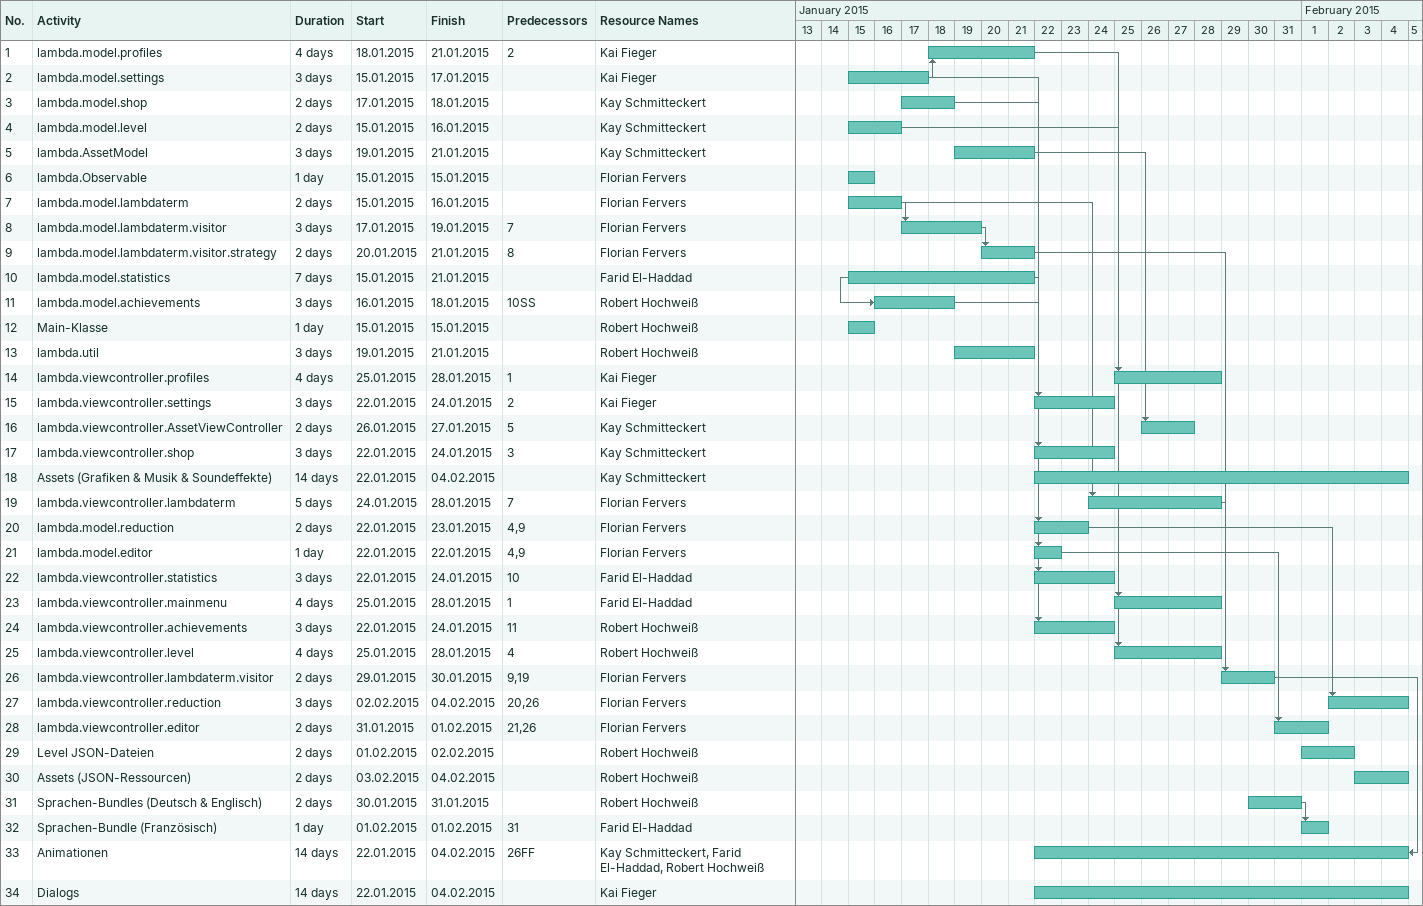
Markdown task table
| ID | Task | Duration | Start | Finish | Predecessors | Resources |
|---|---|---|---|---|---|---|
| 1 | lambda.model.profiles | 4d | 2015-01-18 | 2015-01-21 | 2 | Kai Fieger |
| 2 | lambda.model.settings | 3d | 2015-01-15 | 2015-01-17 |  | Kai Fieger |
| 3 | lambda.model.shop | 2d | 2015-01-17 | 2015-01-18 |  | Kay Schmitteckert |
| 4 | lambda.model.level | 2d | 2015-01-15 | 2015-01-16 |  | Kay Schmitteckert |
| 5 | lambda.AssetModel | 3d | 2015-01-19 | 2015-01-21 |  | Kay Schmitteckert |
| 6 | lambda.Observable | 1d | 2015-01-15 | 2015-01-15 |  | Florian Fervers |
| 7 | lambda.model.lambdaterm | 2d | 2015-01-15 | 2015-01-16 |  | Florian Fervers |
| 8 | lambda.model.lambdaterm.visitor | 3d | 2015-01-17 | 2015-01-19 | 7 | Florian Fervers |
| 9 | lambda.model.lambdaterm.visitor.strategy | 2d | 2015-01-20 | 2015-01-21 | 8 | Florian Fervers |
| 10 | lambda.model.statistics | 7d | 2015-01-15 | 2015-01-21 |  | Farid El-Haddad |
| 11 | lambda.model.achievements | 3d | 2015-01-16 | 2015-01-18 | 10SS | Robert Hochweiß |
| 12 | Main-Klasse | 1d | 2015-01-15 | 2015-01-15 |  | Robert Hochweiß |
| 13 | lambda.util | 3d | 2015-01-19 | 2015-01-21 |  | Robert Hochweiß |
| 14 | lambda.viewcontroller.profiles | 4d | 2015-01-25 | 2015-01-28 | 1 | Kai Fieger |
| 15 | lambda.viewcontroller.settings | 3d | 2015-01-22 | 2015-01-24 | 2 | Kai Fieger |
| 16 | lambda.viewcontroller.AssetViewController | 2d | 2015-01-26 | 2015-01-27 | 5 | Kay Schmitteckert |
| 17 | lambda.viewcontroller.shop | 3d | 2015-01-22 | 2015-01-24 | 3 | Kay Schmitteckert |
| 18 | Assets (Grafiken & Musik & Soundeffekte) | 14d | 2015-01-22 | 2015-02-04 |  | Kay Schmitteckert |
| 19 | lambda.viewcontroller.lambdaterm | 5d | 2015-01-24 | 2015-01-28 | 7 | Florian Fervers |
| 20 | lambda.model.reduction | 2d | 2015-01-22 | 2015-01-23 | 4, 9 | Florian Fervers |
| 21 | lambda.model.editor | 1d | 2015-01-22 | 2015-01-22 | 4, 9 | Florian Fervers |
| 22 | lambda.viewcontroller.statistics | 3d | 2015-01-22 | 2015-01-24 | 10 | Farid El-Haddad |
| 23 | lambda.viewcontroller.mainmenu | 4d | 2015-01-25 | 2015-01-28 | 1 | Farid El-Haddad |
| 24 | lambda.viewcontroller.achievements | 3d | 2015-01-22 | 2015-01-24 | 11 | Robert Hochweiß |
| 25 | lambda.viewcontroller.level | 4d | 2015-01-25 | 2015-01-28 | 4 | Robert Hochweiß |
| 26 | lambda.viewcontroller.lambdaterm.visitor | 2d | 2015-01-29 | 2015-01-30 | 9, 19 | Florian Fervers |
| 27 | lambda.viewcontroller.reduction | 3d | 2015-02-02 | 2015-02-04 | 20, 26 | Florian Fervers |
| 28 | lambda.viewcontroller.editor | 2d | 2015-01-31 | 2015-02-01 | 21, 26 | Florian Fervers |
| 29 | Level JSON-Dateien | 2d | 2015-02-01 | 2015-02-02 |  | Robert Hochweiß |
| 30 | Assets (JSON-Ressourcen) | 2d | 2015-02-03 | 2015-02-04 |  | Robert Hochweiß |
| 31 | Sprachen-Bundles (Deutsch & Englisch) | 2d | 2015-01-30 | 2015-01-31 |  | Robert Hochweiß |
| 32 | Sprachen-Bundle (Französisch) | 1d | 2015-02-01 | 2015-02-01 | 31 | Farid El-Haddad |
| 33 | Animationen | 14d | 2015-01-22 | 2015-02-04 | 26FF | Kay Schmitteckert, Farid El-Haddad, Robert Hochweiß |
| 34 | Dialogs | 14d | 2015-01-22 | 2015-02-04 |  | Kai Fieger |
